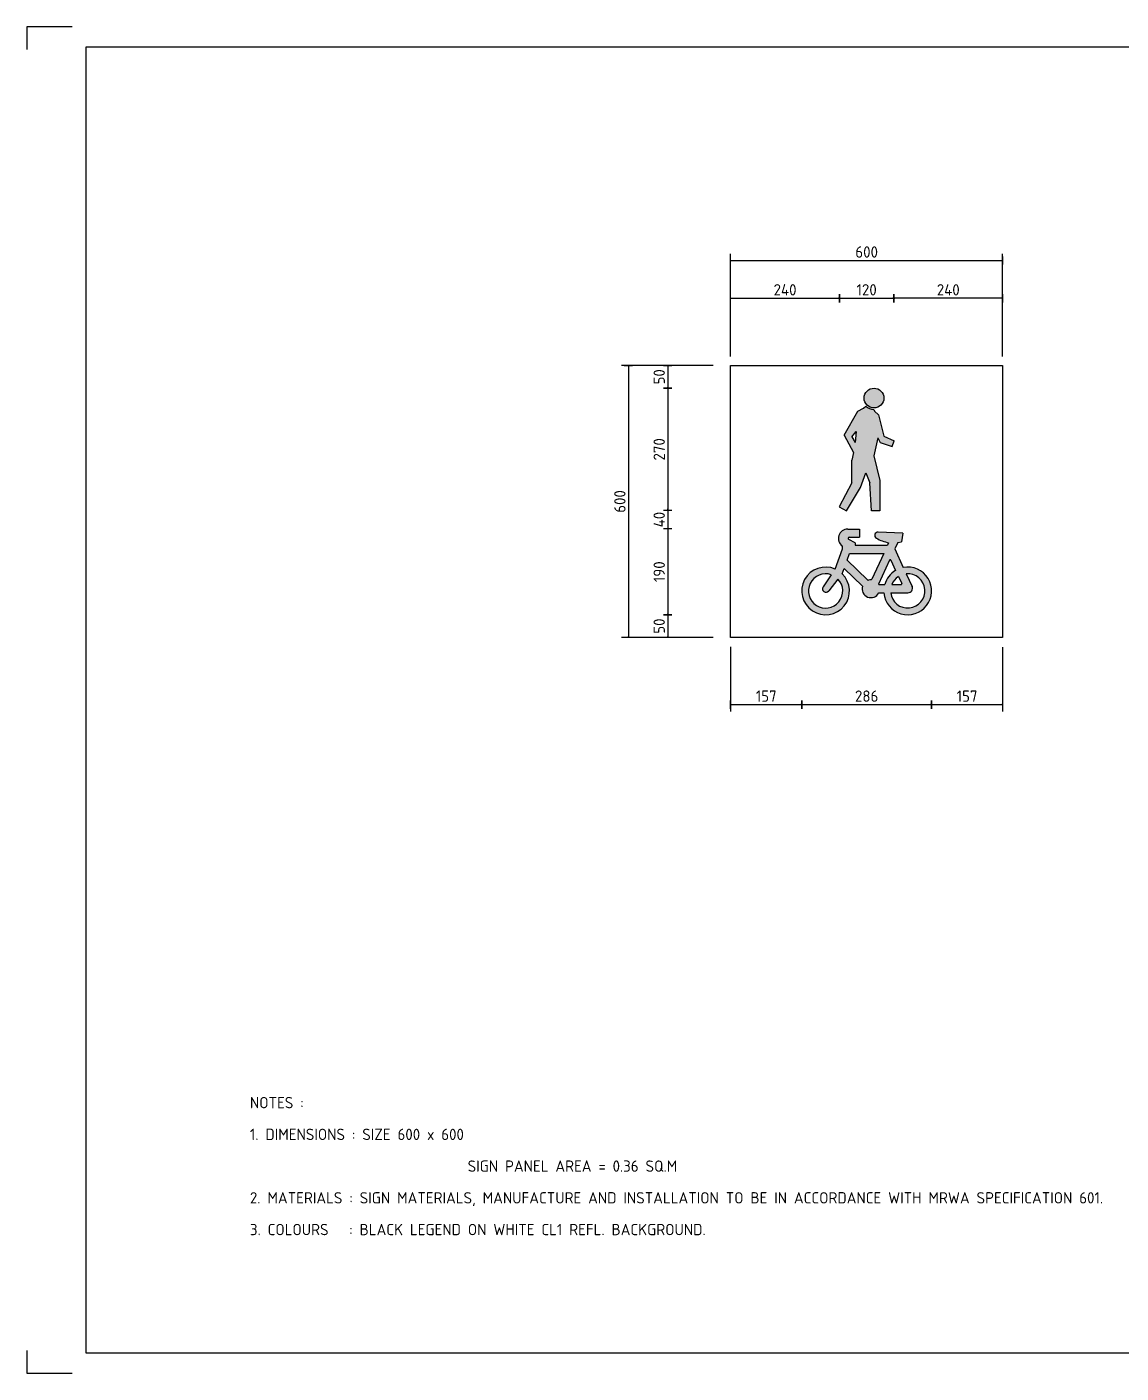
# Model space of a CAD drawing. Extents: x 0 to 420, y 0 to 297.
# Drawn here: x 0 to 241.4, y 0 to 297 of the extents above; entities that cross this region are included whole.
import ezdxf
from ezdxf.enums import TextEntityAlignment as Align

# ---------------------------------------------------------------- set-up
doc = ezdxf.new("R2010")
doc.units = 0
doc.header["$LTSCALE"] = 0.3
doc.header["$MEASUREMENT"] = 0
doc.layers.get('0').update_dxf_attribs({"linetype": 'CONTINUOUS'})
doc.layers.get('DEFPOINTS').update_dxf_attribs({"linetype": 'CONTINUOUS'})
for name, color, linetype in [('2', 1, 'CONTINUOUS'), ('L25', 1, 'CONTINUOUS'), ('NOTES', 1, 'CONTINUOUS'), ('T25', 1, 'CONTINUOUS'), ('TBLK18', 4, 'CONTINUOUS'), ('TBLK25', 1, 'CONTINUOUS'), ('TBLK35', 3, 'CONTINUOUS'), ('TBLK50', 7, 'CONTINUOUS')]:
    doc.layers.add(name, color=color, linetype=linetype)
doc.styles.add('iso', font='iso3098b.shx')
doc.dimstyles.new('SIGNSDIM', dxfattribs={"dimtxt": 2.5, "dimasz": 0.2, "dimexe": 1.5, "dimexo": 2, "dimtad": 1, "dimdec": 4, "dimlfac": 10, "dimrnd": 1, "dimdsep": 46, "dimtxsty": 'iso', "dimblk": 'SGNDIM', "dimcen": 2.5, "dimse2": 1, "dimadec": 0, "dimazin": 0, "dimtfac": 1, "dimtdec": 4, "dimtix": 1, "dimtmove": 0, "dimatfit": 3, "dimldrblk": 'SGNDIM', "dimfxl": 1, "dimtolj": 1, "dimtzin": 0, "dimarcsym": 0})

# ---------------------------------------------------------------- blocks, each defined once
blk = doc.blocks.new('SGNDIM')
for p, q in [((0, 0), (-1, 0)), ((0, 4.5), (0, -4.5))]:
    blk.add_line(p, q)
blk = doc.blocks.new('*D2')
at = {"layer": 'DEFPOINTS', "color": 0}
for p in [(153.3881025641384, 222.3022501369576), (132.6772416991212, 162.3022501369576), (153.3881025641384, 162.3022501369576)]:
    blk.add_point(p, dxfattribs=at)
at = {"layer": 'T25', "color": 0, "lineweight": -2}
for p, q in [((151.3881025641384, 222.3022501369576), (131.1772416991213, 222.3022501369576)), ((132.6772416991213, 222.1022501369576), (132.6772416991212, 162.5022501369575)), ((151.3881025641384, 162.3022501369576), (131.1772416991212, 162.3022501369576))]:
    blk.add_line(p, q, dxfattribs=at)
at = {"layer": 'T25', "color": 0, "lineweight": -2, "xscale": 0.2, "yscale": 0.2, "zscale": 0.2}
for p, rotation in [((132.6772416991213, 222.3022501369576), 90), ((132.6772416991212, 162.3022501369576), 270)]:
    blk.add_blockref('SGNDIM', p, dxfattribs=dict(at, rotation=rotation))
at = {"layer": 'T25', "color": 0, "insert": (130.8022416991212, 192.3022501369576), "char_height": 2.5, "attachment_point": 5, "rotation": 90, "style": 'iso'}
blk.add_mtext('\\A1;600', dxfattribs=at)
blk = doc.blocks.new('*D3')
at = {"layer": 'DEFPOINTS', "color": 0}
for p in [(170.9252284771134, 192.793027359876), (155.2433876787107, 162.2455822929237), (170.9252284771134, 147.4787841748167)]:
    blk.add_point(p, dxfattribs=at)
at = {"layer": 'T25', "color": 0, "lineweight": -2}
for p, q in [((155.2433876787107, 160.2455822929237), (155.2433876787107, 145.9787841748167)), ((155.4433876787107, 147.4787841748167), (170.7252284771134, 147.4787841748167))]:
    blk.add_line(p, q, dxfattribs=at)
at = {"layer": 'T25', "color": 0, "lineweight": -2, "xscale": 0.2, "yscale": 0.2, "zscale": 0.2, "rotation": 180}
blk.add_blockref('SGNDIM', (155.2433876787107, 147.4787841748167), dxfattribs=at)
at = {"layer": 'T25', "color": 0, "lineweight": -2, "xscale": 0.2, "yscale": 0.2, "zscale": 0.2}
blk.add_blockref('SGNDIM', (170.9252284771134, 147.4787841748167), dxfattribs=at)
at = {"layer": 'T25', "color": 0, "insert": (163.084308077912, 149.3537841748167), "char_height": 2.5, "attachment_point": 5, "style": 'iso'}
blk.add_mtext('\\A1;157', dxfattribs=at)
blk = doc.blocks.new('*D4')
at = {"layer": 'DEFPOINTS', "color": 0}
for p in [(170.9252284771134, 156.2614298444876), (199.561546880308, 156.2614298444876), (199.561546880308, 147.4787841748167)]:
    blk.add_point(p, dxfattribs=at)
at = {"layer": 'T25', "color": 0, "lineweight": -2}
blk.add_line((171.1252284771134, 147.4787841748167), (199.361546880308, 147.4787841748167), dxfattribs=at)
at = {"layer": 'T25', "color": 0, "lineweight": -2, "xscale": 0.2, "yscale": 0.2, "zscale": 0.2, "rotation": 180}
blk.add_blockref('SGNDIM', (170.9252284771134, 147.4787841748167), dxfattribs=at)
at = {"layer": 'T25', "color": 0, "lineweight": -2, "xscale": 0.2, "yscale": 0.2, "zscale": 0.2}
blk.add_blockref('SGNDIM', (199.561546880308, 147.4787841748167), dxfattribs=at)
at = {"layer": 'T25', "color": 0, "insert": (185.2433876787107, 149.3537841748167), "char_height": 2.5, "attachment_point": 5, "style": 'iso'}
blk.add_mtext('\\A1;286', dxfattribs=at)
blk = doc.blocks.new('*D5')
at = {"layer": 'DEFPOINTS', "color": 0}
for p in [(199.561546880308, 193.1050287610846), (215.2433876787107, 162.1917463848), (215.2433876787107, 147.4787841748167)]:
    blk.add_point(p, dxfattribs=at)
at = {"layer": 'T25', "color": 0, "lineweight": -2}
for p, q in [((215.2433876787107, 160.1917463848), (215.2433876787107, 145.9787841748167)), ((199.761546880308, 147.4787841748167), (215.0433876787108, 147.4787841748167))]:
    blk.add_line(p, q, dxfattribs=at)
at = {"layer": 'T25', "color": 0, "lineweight": -2, "xscale": 0.2, "yscale": 0.2, "zscale": 0.2, "rotation": 180}
blk.add_blockref('SGNDIM', (199.561546880308, 147.4787841748167), dxfattribs=at)
at = {"layer": 'T25', "color": 0, "lineweight": -2, "xscale": 0.2, "yscale": 0.2, "zscale": 0.2}
blk.add_blockref('SGNDIM', (215.2433876787107, 147.4787841748167), dxfattribs=at)
at = {"layer": 'T25', "color": 0, "insert": (207.4024672795094, 149.3537841748167), "char_height": 2.5, "attachment_point": 5, "style": 'iso'}
blk.add_mtext('\\A1;157', dxfattribs=at)
blk = doc.blocks.new('*D6')
at = {"layer": 'DEFPOINTS', "color": 0}
for p in [(144.1950701513856, 222.3022501369576), (141.3586857198993, 217.3022501369576), (144.1950701513856, 217.3022501369576)]:
    blk.add_point(p, dxfattribs=at)
at = {"layer": 'T25', "color": 0, "lineweight": -2}
for p, q in [((142.1950701513856, 222.3022501369576), (139.8586857198993, 222.3022501369576)), ((141.3586857198993, 222.1022501369576), (141.3586857198993, 217.5022501369576))]:
    blk.add_line(p, q, dxfattribs=at)
at = {"layer": 'T25', "color": 0, "lineweight": -2, "xscale": 0.2, "yscale": 0.2, "zscale": 0.2}
for p, rotation in [((141.3586857198993, 222.3022501369576), 90), ((141.3586857198993, 217.3022501369576), 270)]:
    blk.add_blockref('SGNDIM', p, dxfattribs=dict(at, rotation=rotation))
at = {"layer": 'T25', "color": 0, "insert": (139.4836857198992, 219.8022501369576), "char_height": 2.5, "attachment_point": 5, "rotation": 90, "style": 'iso'}
blk.add_mtext('\\A1;50', dxfattribs=at)
blk = doc.blocks.new('*D7')
at = {"layer": 'DEFPOINTS', "color": 0}
for p in [(158.4622192500508, 186.3022501369576), (141.3586857198993, 167.3022501369576), (158.4622192500508, 167.3022501369576)]:
    blk.add_point(p, dxfattribs=at)
at = {"layer": 'T25', "color": 0, "lineweight": -2}
blk.add_line((141.3586857198993, 186.1022501369576), (141.3586857198993, 167.5022501369575), dxfattribs=at)
at = {"layer": 'T25', "color": 0, "lineweight": -2, "xscale": 0.2, "yscale": 0.2, "zscale": 0.2}
for p, rotation in [((141.3586857198993, 186.3022501369576), 90), ((141.3586857198993, 167.3022501369576), 270)]:
    blk.add_blockref('SGNDIM', p, dxfattribs=dict(at, rotation=rotation))
at = {"layer": 'T25', "color": 0, "insert": (139.4836857198993, 176.8022501369576), "char_height": 2.5, "attachment_point": 5, "rotation": 90, "style": 'iso'}
blk.add_mtext('\\A1;190', dxfattribs=at)
blk = doc.blocks.new('*D8')
at = {"layer": 'DEFPOINTS', "color": 0}
for p in [(145.9425203149821, 167.3022501369575), (141.3586857198993, 162.3022501369576), (145.9425203149821, 162.3022501369576)]:
    blk.add_point(p, dxfattribs=at)
at = {"layer": 'T25', "color": 0, "lineweight": -2}
for p, q in [((141.3586857198993, 167.1022501369575), (141.3586857198993, 162.5022501369576)), ((143.9425203149821, 162.3022501369576), (139.8586857198993, 162.3022501369576))]:
    blk.add_line(p, q, dxfattribs=at)
at = {"layer": 'T25', "color": 0, "lineweight": -2, "xscale": 0.2, "yscale": 0.2, "zscale": 0.2}
for p, rotation in [((141.3586857198993, 167.3022501369575), 90), ((141.3586857198993, 162.3022501369576), 270)]:
    blk.add_blockref('SGNDIM', p, dxfattribs=dict(at, rotation=rotation))
at = {"layer": 'T25', "color": 0, "insert": (139.4836857198993, 164.8022501369576), "char_height": 2.5, "attachment_point": 5, "rotation": 90, "style": 'iso'}
blk.add_mtext('\\A1;50', dxfattribs=at)
blk = doc.blocks.new('*D9')
at = {"layer": 'DEFPOINTS', "color": 0}
for p in [(215.2433876787107, 245.4666844451668), (155.2433876787107, 232.3627865172137), (215.2433876787107, 232.3627865172137)]:
    blk.add_point(p, dxfattribs=at)
at = {"layer": 'T25', "color": 0, "lineweight": -2}
for p, q in [((155.2433876787107, 234.3627865172137), (155.2433876787107, 246.9666844451668)), ((215.2433876787107, 234.3627865172137), (215.2433876787107, 246.9666844451668)), ((155.4433876787107, 245.4666844451668), (215.0433876787107, 245.4666844451668))]:
    blk.add_line(p, q, dxfattribs=at)
at = {"layer": 'T25', "color": 0, "lineweight": -2, "xscale": 0.2, "yscale": 0.2, "zscale": 0.2, "rotation": 180}
blk.add_blockref('SGNDIM', (155.2433876787107, 245.4666844451668), dxfattribs=at)
at = {"layer": 'T25', "color": 0, "lineweight": -2, "xscale": 0.2, "yscale": 0.2, "zscale": 0.2}
blk.add_blockref('SGNDIM', (215.2433876787107, 245.4666844451668), dxfattribs=at)
at = {"layer": 'T25', "color": 0, "insert": (185.2433876787107, 247.3416844451668), "char_height": 2.5, "attachment_point": 5, "style": 'iso'}
blk.add_mtext('\\A1;600', dxfattribs=at)
blk = doc.blocks.new('A3BBLK')
at = {"layer": 'TBLK25'}
for p, q in [((10, 297), (0, 297)), ((0, 297), (0, 292)), ((0, 5), (0, 0)), ((0, 0), (10, 0))]:
    blk.add_line(p, q, dxfattribs=at)
at = {"layer": 'TBLK50'}
for p, q in [((415.5000000000002, 292.5), (13, 292.5)), ((13, 292.5), (13, 4.5)), ((13, 4.5), (415.5000000000002, 4.5))]:
    blk.add_line(p, q, dxfattribs=at)
blk = doc.blocks.new('title block')
blk.add_blockref('A3BBLK', (0, 0))
at = {"layer": 'TBLK18', "style": 'iso'}
blk.add_attdef('MR_DIRECTORATE', text='', height=1.5, dxfattribs=at).set_placement((381.4999759511999, 67.11854008754318), align=Align.CENTER)
for tag, p in [('STREET_NAME', (355.5137895790352, 61.09980758557714)), ('SUBURB_POSTCODE', (388.4876006384665, 61.09980758557715)), ('TELEPHONE_NO.', (368.305585181161, 58.83607451485062)), ('FAX_NO.', (393.5551626321451, 58.83607451485064))]:
    blk.add_attdef(tag, p, '', height=1.5, dxfattribs=at)
at = {"layer": 'TBLK25', "style": 'iso'}
for tag, height, p in [('MR_BRANCH', 2, (381.4999759511999, 64.19890984097322)), ('ROAD_SECTION', 1.75, (384.5000000000002, 29.16173896970201)), ('SLK', 1.75, (384.5000000000002, 26.1075246124858)), ('CHAINAGE', 1.75, (384.5000000000002, 19.20540307318197))]:
    blk.add_attdef(tag, text='', height=height, dxfattribs=at).set_placement(p, align=Align.CENTER)
for tag, p, height in [('FILE_NUMBER', (371.7734372500394, 53.23654939078443), 2.5), ('DESIGNED_/_DRAWN', (371.7734372500394, 48.48654939078443), 2), ('VERIFIED', (371.7734372500394, 43.48654939078443), 2), ('APPROVED', (371.7734372500394, 38.48654939078443), 2), ('LOCAL_AUTHORITY', (370.4803380961682, 16.73347288757691), 1.25)]:
    blk.add_attdef(tag, p, '', height=height, dxfattribs=at)
at = {"layer": 'TBLK35', "style": 'iso', "width": 0.9}
for tag, p in [('ROAD_PROJECT&NUMBER', (384.5000000000002, 32.2306857455136)), ('DRAWING_DESCRIPTION', (384.5000000000002, 22.28803357079107))]:
    blk.add_attdef(tag, text='', height=2.5, dxfattribs=at).set_placement(p, align=Align.CENTER)
at = {"layer": 'TBLK50', "style": 'iso'}
blk.add_attdef('DRG_NUMBER', (356.8032648504986, 6.021273163303363), '', height=5, dxfattribs=at)
blk = doc.blocks.new('*D28')
at = {"layer": 'DEFPOINTS', "color": 0}
for p in [(179.2433876787106, 237.1257167906728), (155.2433876787106, 222.2851345411628), (179.2433876787106, 167.7753228909849)]:
    blk.add_point(p, dxfattribs=at)
at = {"layer": 'T25', "color": 0, "lineweight": -2}
for p, q in [((155.2433876787106, 224.2851345411628), (155.2433876787106, 238.6257167906728)), ((155.4433876787106, 237.1257167906728), (179.0433876787106, 237.1257167906728))]:
    blk.add_line(p, q, dxfattribs=at)
at = {"layer": 'T25', "color": 0, "lineweight": -2, "xscale": 0.2, "yscale": 0.2, "zscale": 0.2, "rotation": 180}
blk.add_blockref('SGNDIM', (155.2433876787106, 237.1257167906728), dxfattribs=at)
at = {"layer": 'T25', "color": 0, "lineweight": -2, "xscale": 0.2, "yscale": 0.2, "zscale": 0.2}
blk.add_blockref('SGNDIM', (179.2433876787106, 237.1257167906728), dxfattribs=at)
at = {"layer": 'T25', "color": 0, "insert": (167.2433876787106, 239.0007167906728), "char_height": 2.5, "attachment_point": 5, "style": 'iso'}
blk.add_mtext('\\A1;240', dxfattribs=at)
blk = doc.blocks.new('*D29')
at = {"layer": 'DEFPOINTS', "color": 0}
for p in [(191.2433876787107, 237.1257167906728), (179.2433876787106, 233.4453642204801), (191.2433876787107, 233.4453642204801)]:
    blk.add_point(p, dxfattribs=at)
at = {"layer": 'T25', "color": 0, "lineweight": -2}
blk.add_line((179.4433876787106, 237.1257167906728), (191.0433876787108, 237.1257167906728), dxfattribs=at)
at = {"layer": 'T25', "color": 0, "lineweight": -2, "xscale": 0.2, "yscale": 0.2, "zscale": 0.2, "rotation": 180}
blk.add_blockref('SGNDIM', (179.2433876787106, 237.1257167906728), dxfattribs=at)
at = {"layer": 'T25', "color": 0, "lineweight": -2, "xscale": 0.2, "yscale": 0.2, "zscale": 0.2}
blk.add_blockref('SGNDIM', (191.2433876787107, 237.1257167906728), dxfattribs=at)
at = {"layer": 'T25', "color": 0, "insert": (185.2433876787107, 239.0007167906728), "char_height": 2.5, "attachment_point": 5, "style": 'iso'}
blk.add_mtext('\\A1;120', dxfattribs=at)
blk = doc.blocks.new('*D30')
at = {"layer": 'DEFPOINTS', "color": 0}
for p in [(191.2433876787107, 237.1257167906728), (215.2433876787107, 222.2851345411626), (191.2433876787107, 167.7753228909849)]:
    blk.add_point(p, dxfattribs=at)
at = {"layer": 'T25', "color": 0, "lineweight": -2}
for p, q in [((215.2433876787107, 224.2851345411626), (215.2433876787107, 238.6257167906728)), ((215.0433876787108, 237.1257167906728), (191.4433876787107, 237.1257167906728))]:
    blk.add_line(p, q, dxfattribs=at)
at = {"layer": 'T25', "color": 0, "lineweight": -2, "xscale": 0.2, "yscale": 0.2, "zscale": 0.2, "rotation": 180}
blk.add_blockref('SGNDIM', (191.2433876787107, 237.1257167906728), dxfattribs=at)
at = {"layer": 'T25', "color": 0, "lineweight": -2, "xscale": 0.2, "yscale": 0.2, "zscale": 0.2}
blk.add_blockref('SGNDIM', (215.2433876787107, 237.1257167906728), dxfattribs=at)
at = {"layer": 'T25', "color": 0, "insert": (203.2433876787107, 239.0007167906728), "char_height": 2.5, "attachment_point": 5, "style": 'iso'}
blk.add_mtext('\\A1;240', dxfattribs=at)
blk = doc.blocks.new('*D31')
at = {"layer": 'DEFPOINTS', "color": 0}
for p in [(165.6637070522198, 217.3022501369576), (141.3586857198992, 190.3022501369576), (165.6637070522198, 190.3022501369576)]:
    blk.add_point(p, dxfattribs=at)
at = {"layer": 'T25', "color": 0, "lineweight": -2}
blk.add_line((141.3586857198993, 217.1022501369576), (141.3586857198992, 190.5022501369576), dxfattribs=at)
at = {"layer": 'T25', "color": 0, "lineweight": -2, "xscale": 0.2, "yscale": 0.2, "zscale": 0.2}
for p, rotation in [((141.3586857198993, 217.3022501369576), 90), ((141.3586857198992, 190.3022501369576), 270)]:
    blk.add_blockref('SGNDIM', p, dxfattribs=dict(at, rotation=rotation))
at = {"layer": 'T25', "color": 0, "insert": (139.4836857198992, 203.8022501369576), "char_height": 2.5, "attachment_point": 5, "rotation": 90, "style": 'iso'}
blk.add_mtext('\\A1;270', dxfattribs=at)
blk = doc.blocks.new('*D32')
at = {"layer": 'DEFPOINTS', "color": 0}
for p in [(144.9594296209838, 190.3022501369576), (141.3586857198992, 186.3022501369576), (144.9594296209838, 186.3022501369576)]:
    blk.add_point(p, dxfattribs=at)
at = {"layer": 'T25', "color": 0, "lineweight": -2}
for p, q in [((141.3586857198992, 190.5022501369576), (141.3586857198992, 190.7022501369576)), ((141.3586857198992, 190.3022501369576), (141.3586857198992, 186.3022501369576)), ((141.3586857198992, 186.1022501369576), (141.3586857198992, 185.9022501369575))]:
    blk.add_line(p, q, dxfattribs=at)
at = {"layer": 'T25', "color": 0, "lineweight": -2, "xscale": 0.2, "yscale": 0.2, "zscale": 0.2}
for p, rotation in [((141.3586857198992, 190.3022501369576), 270), ((141.3586857198992, 186.3022501369576), 90)]:
    blk.add_blockref('SGNDIM', p, dxfattribs=dict(at, rotation=rotation))
at = {"layer": 'T25', "color": 0, "insert": (139.4836857198992, 188.3022501369576), "char_height": 2.5, "attachment_point": 5, "rotation": 90, "style": 'iso'}
blk.add_mtext('\\A1;40', dxfattribs=at)

msp = doc.modelspace()

# ---------------------------------------------------------------- hatches: boundary and pattern name
at = {"layer": '2'}
h = msp.add_hatch(color=256, dxfattribs=at)
edge = h.paths.add_edge_path()
edge.add_arc((186.8635758749963, 215.1233763542433), 2.178873782714253, 0, 360)
edge = h.paths.add_edge_path()
edge.add_line((190.8861120892379, 204.4245473977662), (191.2771919983972, 205.6815899647169))
edge.add_line((191.2771919983972, 205.6815899647169), (189.0424496577102, 206.7430925762493))
edge.add_line((189.0424496577102, 206.7430925762493), (187.8692099285564, 211.3801829332163))
edge.add_line((187.8692099285564, 211.3801829332163), (186.9753129926171, 212.2182113111833))
edge.add_line((186.9753129926171, 212.2182113111833), (186.807707317024, 212.6099120587479))
edge.add_arc((186.8635758749963, 215.1233763542433), 2.514085133901062, 224.6746096005922, 268.726655651329, ccw=False)
edge.add_line((185.075782003117, 213.3557742688822), (184.572964976337, 212.8886340135571))
edge.add_line((184.572964976337, 212.8886340135571), (183.2715023265358, 212.2182113111833))
edge.add_line((183.2715023265358, 212.2182113111833), (180.2710859705569, 206.938632531667))
edge.add_line((180.2710859705569, 206.938632531667), (182.3382226356501, 203.1116362728438))
edge.add_line((182.3382226356501, 203.1116362728438), (182.0030112844639, 201.3797109589368))
edge.add_line((182.0030112844639, 201.3797109589368), (182.0030112844635, 196.4074092507829))
edge.add_line((182.0030112844635, 196.4074092507829), (179.2095833590242, 191.0998961914428))
edge.add_line((179.2095833590242, 191.0998961914428), (180.8297715553097, 190.2059992555035))
edge.add_line((180.8297715553097, 190.2059992555035), (183.9025422739632, 195.4017751972229))
edge.add_line((183.9025422739632, 195.4017751972229), (185.075782003117, 198.6421515914695))
edge.add_line((185.075782003117, 198.6421515914695), (185.9138103810843, 196.4074092507829))
edge.add_line((185.9138103810843, 196.4074092507829), (186.3048902902439, 190.2059992555035))
edge.add_line((186.3048902902439, 190.2059992555035), (188.1206184419464, 190.2059992555035))
edge.add_line((188.1206184419464, 190.2059992555035), (188.1206184419464, 196.9102262775629))
edge.add_line((188.1206184419464, 196.9102262775629), (186.807707317024, 202.3853450124969))
edge.add_line((186.807707317024, 202.3853450124969), (187.7016042529633, 206.3520126670904))
edge.add_line((187.7016042529633, 206.3520126670904), (188.2044212797433, 205.34637861353))
edge.add_line((188.2044212797433, 205.34637861353), (190.8861120892379, 204.4245473977662))
h.paths.add_polyline_path([(182.924842500227, 207.7487266298101), (182.673433986837, 205.34637861353), (182.0030112844635, 206.5875665897007)], flags=16)
h = msp.add_hatch(color=256, dxfattribs=at)
edge = h.paths.add_edge_path(flags=16)
edge.add_arc((194.3001371824561, 172.5636598348095), 3.781638220331063, 186.2401310982623, 454.8921678359034)
edge.add_line((193.9776363338077, 176.3315214076499), (195.2564938434582, 173.5513963867619))
edge.add_arc((194.3602550038147, 173.139126520512), 0.9865143183472339, -90, 24.702430228482285, ccw=False)
edge.add_line((194.3602550038147, 172.1526122021646), (190.5409048840783, 172.1526122021646))
edge = h.paths.add_edge_path()
edge.add_arc((194.3001371824561, 172.5636598348095), 5.261409697851915, 184.4807987859822, 460.603966733715)
edge.add_line((193.3319357198309, 177.7352183945109), (191.4502069300011, 181.8259331548773))
edge.add_line((191.4502069300011, 181.8259331548773), (192.1078831422326, 183.2556640509862))
edge.add_line((192.1078831422326, 183.2556640509862), (192.929978407522, 183.3986371405434))
edge.add_line((192.929978407522, 183.3986371405434), (193.2588165136376, 185.3061364435063))
edge.add_line((193.2588165136376, 185.3061364435063), (187.7716362415682, 185.5506147725085))
edge.add_arc((187.7394355404694, 184.8278879257591), 0.7234438334546383, 87.44890491049043, 240.9902895901)
edge.add_arc((191.9997274737742, 192.5105870301056), 9.508314514629307, 240.9902895901, 258.4115593529098)
edge.add_line((190.0896945065947, 183.1960919298118), (189.8375852921503, 182.6480284201668))
edge.add_line((189.8375852921503, 182.6480284201668), (182.6811907691068, 182.6480284201668))
edge.add_line((182.6811907691068, 182.6480284201668), (182.6811907691068, 183.1412855793407))
edge.add_line((182.6811907691068, 183.1412855793407), (181.2815689089626, 183.9410694992089))
edge.add_arc((181.4039309505823, 184.1552030721009), 0.2466285795868085, 90, 240.2551187096728, ccw=False)
edge.add_line((181.4039309505823, 184.4018316516878), (183.6677050874542, 184.4018316516878))
edge.add_line((183.6677050874542, 184.4018316516878), (183.6677050874542, 186.2104412353243))
edge.add_line((183.6677050874542, 186.2104412353243), (181.0644728121217, 186.210441235324))
edge.add_arc((181.0644728121217, 184.1552030721009), 2.055238163223404, 90, 234.8506789965824)
edge.add_line((179.8812530599587, 182.4747284588862), (179.8812530599583, 181.825933154877))
edge.add_line((179.8812530599583, 181.825933154877), (178.2808869359787, 177.3903102401778))
edge.add_arc((176.1866381749653, 172.5636598348095), 5.261409697851915, 66.54432624173093, 406.1551188764144)
edge.add_line((179.8312605166518, 176.3582823450371), (180.2470521688381, 177.5107030021264))
edge.add_line((180.2470521688381, 177.5107030021264), (184.2918582935182, 173.5995629725772))
edge.add_arc((186.1887972337936, 173.0569169939834), 1.973028636694468, 164.0360798468755, 332.7203872640157)
edge.add_line((187.9423863660337, 172.1526122021646), (189.0548086081585, 172.1526122021646))
edge = h.paths.add_edge_path(flags=16)
edge.add_line((190.60418734226, 179.3373116986788), (191.6336580494907, 177.0993318954982))
edge.add_arc((194.3001371824561, 172.5636598348095), 5.261409697851915, 120.4508717257502, 164.5959063012745)
edge.add_line((189.2277361137523, 173.9612217858011), (187.9423863660337, 173.9612217858011))
edge.add_arc((186.1887972337936, 173.0569169939834), 1.973028636694468, 27.27961273598432, 30.87562774348335)
edge.add_line((187.8822147162747, 174.0694283426813), (190.3054410623788, 179.3373116986788))
edge.add_arc((190.4548142023194, 179.2686000543036), 0.1644190530578724, 24.702430228482285, 155.2975697715176, ccw=False)
edge = h.paths.add_edge_path(flags=16)
edge.add_arc((186.1887972337936, 173.0569169939834), 1.973028636694468, 88.95562142801732, 106.7091520306632)
edge.add_arc((185.5742521415631, 175.1041143357272), 0.1644190530578724, 225.9625231882952, 286.70915203066323, ccw=False)
edge.add_line((185.4599597327903, 174.9859158995894), (180.919994931623, 179.3758514167078))
edge.add_line((180.919994931623, 179.3758514167078), (181.4480478711728, 180.8394188365299))
edge.add_line((181.4480478711728, 180.8394188365299), (189.0056248836505, 180.8394188365299))
edge.add_line((189.0056248836509, 180.8394188365299), (186.3771292808556, 175.1252979610746))
edge.add_arc((186.2277561409146, 175.1940096054491), 0.1644190530578724, 268.9556214279913, 335.2975697714887, ccw=False)
edge = h.paths.add_edge_path(flags=16)
edge.add_arc((194.3001371824561, 172.5636598348095), 3.781638220331063, 122.7129219247292, 158.3111943818481)
edge.add_line((190.7862208171156, 173.9612217858011), (192.8205754392349, 173.9612217858014))
edge.add_arc((192.8205754392349, 174.1256408388594), 0.1644190530578724, 270, 384.7024302284822)
edge.add_line((192.9699485791751, 174.1943524832346), (192.2564260882023, 175.7454883331248))
edge = h.paths.add_edge_path(flags=16)
edge.add_arc((176.1866381749653, 172.5636598348095), 3.781638220331063, 70.72534342871116, 403.8400346989248)
edge.add_line((178.9142446737536, 175.1830014347608), (176.8631318288706, 172.554220492661))
edge.add_arc((176.2616535979293, 173.0235253729741), 0.7629044061885274, 146.0597159331111, 322.0367762326896, ccw=False)
edge.add_line((175.6287328939122, 173.4494766793566), (177.4349451998089, 176.1333260938867))

# ---------------------------------------------------------------- linework, layer by layer
for p, q in [((180.2710859705569, 206.938632531667), (183.2715023265358, 212.2182113111833)), ((183.2715023265358, 212.2182113111833), (184.572964976337, 212.8886340135571)), ((184.572964976337, 212.8886340135571), (185.075782003117, 213.3557742688822)), ((186.807707317024, 212.6099120587479), (186.9753129926171, 212.2182113111833)), ((186.9753129926171, 212.2182113111833), (187.8692099285564, 211.3801829332163)), ((187.8692099285564, 211.3801829332163), (189.0424496577102, 206.7430925762493)), ((180.2710859705569, 206.938632531667), (182.3382226356501, 203.1116362728438)), ((182.0030112844635, 206.5875665897007), (182.924842500227, 207.7487266298101)), ((182.0030112844635, 206.5875665897007), (182.673433986837, 205.34637861353)), ((182.924842500227, 207.7487266298101), (182.673433986837, 205.34637861353)), ((187.7016042529633, 206.3520126670904), (186.807707317024, 202.3853450124969)), ((187.7016042529633, 206.3520126670904), (188.2044212797433, 205.34637861353)), ((188.2044212797433, 205.34637861353), (190.8861120892379, 204.4245473977662)), ((189.0424496577102, 206.7430925762493), (191.2771919983972, 205.6815899647169)), ((190.8861120892379, 204.4245473977662), (191.2771919983972, 205.6815899647169)), ((182.3382226356501, 203.1116362728438), (182.0030112844639, 201.3797109589368)), ((186.807707317024, 202.3853450124969), (188.1206184419464, 196.9102262775629)), ((182.0030112844635, 196.4074092507829), (182.0030112844639, 201.3797109589368)), ((182.0030112844635, 196.4074092507829), (179.2095833590242, 191.0998961914428)), ((183.9025422739632, 195.4017751972229), (185.075782003117, 198.6421515914695)), ((185.075782003117, 198.6421515914695), (185.9138103810843, 196.4074092507829)), ((186.3048902902439, 190.2059992555035), (185.9138103810843, 196.4074092507829)), ((188.1206184419464, 196.9102262775629), (188.1206184419464, 190.2059992555035)), ((180.8297715553097, 190.2059992555035), (183.9025422739632, 195.4017751972229)), ((179.2095833590242, 191.0998961914428), (180.8297715553097, 190.2059992555035)), ((188.1206184419464, 190.2059992555035), (186.3048902902439, 190.2059992555035)), ((181.0644728121217, 186.210441235324), (183.6677050874542, 186.2104412353243)), ((181.4039309505823, 184.4018316516878), (183.6677050874542, 184.4018316516878)), ((183.6677050874542, 186.2104412353243), (183.6677050874542, 184.4018316516878)), ((193.2588165136376, 185.3061364435063), (187.7716362415682, 185.5506147725085)), ((193.2588165136376, 185.3061364435063), (192.929978407522, 183.3986371405434)), ((178.2808869359787, 177.3903102401778), (179.8812530599583, 181.825933154877)), ((179.8812530599583, 181.825933154877), (179.8812530599587, 182.4747284588862)), ((182.6811907691068, 183.1412855793407), (181.2815689089626, 183.9410694992089)), ((182.6811907691068, 183.1412855793407), (182.6811907691068, 182.6480284201668)), ((182.6811907691068, 182.6480284201668), (189.8375852921503, 182.6480284201668)), ((190.0896945065947, 183.1960919298118), (189.8375852921503, 182.6480284201668)), ((192.1078831422326, 183.2556640509862), (191.4502069300011, 181.8259331548773)), ((191.4502069300011, 181.8259331548773), (193.3319357198309, 177.7352183945109)), ((192.1078831422326, 183.2556640509862), (192.929978407522, 183.3986371405434)), ((180.919994931623, 179.3758514167078), (181.4480478711728, 180.8394188365299)), ((180.919994931623, 179.3758514167078), (185.4599597327903, 174.9859158995894)), ((181.4480478711728, 180.8394188365299), (189.0056248836505, 180.8394188365299)), ((189.0056248836509, 180.8394188365299), (186.3771292808556, 175.1252979610746)), ((190.3054410623788, 179.3373116986788), (187.8822147162747, 174.0694283426813)), ((190.60418734226, 179.3373116986788), (191.6336580494907, 177.0993318954982)), ((177.4349451998089, 176.1333260938867), (175.6287328939122, 173.4494766793566)), ((179.8312605166518, 176.3582823450371), (180.2470521688381, 177.5107030021264)), ((180.2470521688381, 177.5107030021264), (184.2918582935182, 173.5995629725772)), ((192.2564260882023, 175.7454883331248), (192.9699485791751, 174.1943524832346)), ((193.9776363338077, 176.3315214076499), (195.2564938434582, 173.5513963867619)), ((178.9142446737536, 175.1830014347608), (176.8631318288706, 172.554220492661)), ((187.9423863660337, 173.9612217858011), (189.2277361137523, 173.9612217858011)), ((190.7862208171156, 173.9612217858011), (192.8205754392349, 173.9612217858014)), ((187.9423863660337, 172.1526122021646), (189.0548086081585, 172.1526122021646)), ((190.5409048840783, 172.1526122021646), (194.3602550038147, 172.1526122021646))]:
    msp.add_line(p, q, dxfattribs=at)
msp.add_circle((186.8635758749963, 215.1233763542433), 2.178873782714253, dxfattribs=at)
for centre, radius, start, end in [((186.8635758749963, 215.1233763542433), 2.514085133901062, 224.6746096005922, 268.726655651329), ((181.0644728121217, 184.1552030721009), 2.055238163223404, 90, 234.8506789965824), ((181.4039309505823, 184.1552030721009), 0.2466285795868085, 90, 240.2551187096728), ((187.7394355404694, 184.8278879257591), 0.7234438334546383, 87.44890491049043, 240.9902895901), ((191.9997274737742, 192.5105870301056), 9.508314514629307, 240.9902895901, 258.4115593529098), ((190.4548142023194, 179.2686000543036), 0.1644190530578724, 24.70243022848229, 155.2975697715176), ((176.1866381749653, 172.5636598348095), 5.261409697851915, 66.54432624173093, 46.15511887641444), ((176.1866381749653, 172.5636598348095), 3.781638220331063, 70.72534342871116, 43.84003469892475), ((194.3001371824561, 172.5636598348095), 5.261409697851915, 184.4807987859822, 100.603966733715), ((194.3001371824561, 172.5636598348095), 5.261409697851915, 120.4508717257502, 164.5959063012745), ((194.3001371824561, 172.5636598348095), 3.781638220331063, 186.2401310982623, 94.89216783590341), ((194.3001371824561, 172.5636598348095), 3.781638220331063, 122.7129219247292, 158.3111943818481), ((176.2616535979293, 173.0235253729741), 0.7629044061885274, 146.0597159331111, 322.0367762326896), ((186.1887972337936, 173.0569169939834), 1.973028636694468, 164.0360798468755, 332.7203872640157), ((185.5742521415631, 175.1041143357272), 0.1644190530578724, 225.9625231882952, 286.7091520306632), ((186.1887972337936, 173.0569169939834), 1.973028636694468, 88.95562142801732, 106.7091520306632), ((186.2277561409146, 175.1940096054491), 0.1644190530578724, 268.9556214279913, 335.2975697714887), ((186.1887972337936, 173.0569169939834), 1.973028636694468, 27.27961273598432, 30.87562774348335), ((192.8205754392349, 174.1256408388594), 0.1644190530578724, 270, 24.70243022848229), ((194.3602550038147, 173.139126520512), 0.9865143183472339, 270, 24.70243022848229)]:
    msp.add_arc(centre, radius, start, end, dxfattribs=at)
at = {"layer": 'L25'}
msp.add_lwpolyline([(155.2433876787107, 162.3022501369576), (155.2433876787107, 222.3022501369576), (215.2433876787107, 222.3022501369576), (215.2433876787107, 162.3022501369576)], close=True, dxfattribs=at)

# ---------------------------------------------------------------- block references
at = {"color": 1}
msp.add_blockref('title block', (-3.741840828297427e-07, 1.894474053187878e-07), dxfattribs=at)

# ---------------------------------------------------------------- texts
at = {"layer": 'NOTES', "style": 'iso'}
for s, p in [('NOTES :', (49.20024942539197, 58.41623817389467)), ('1. DIMENSIONS : SIZE 600 x 600', (49.20024942539197, 51.41623817389467)), ('0.36 SQ.M', (129.200249425392, 44.41623817389466)), ('2. MATERIALS : SIGN MATERIALS, MANUFACTURE AND INSTALLATION TO BE IN ACCORDANCE WITH MRWA SPECIFICATION 601.', (49.20024942539197, 37.41623817389467)), ('3. COLOURS   : BLACK LEGEND ON WHITE CL1 REFL. BACKGROUND.', (49.20024942539197, 30.41623817389467))]:
    msp.add_text(s, height=2.5, dxfattribs=at).set_placement(p)
msp.add_text('SIGN PANEL AREA = ', height=2.5, dxfattribs=at).set_placement((129.200249425392, 44.41623817389466), align=Align.RIGHT)

# ---------------------------------------------------------------- dimensions: what is measured, and where the dimension line sits
at = {"layer": 'T25'}
for base, p1, p2, override, picture, middle in [((215.2433876787107, 245.4666844451668), (155.2433876787107, 232.3627865172137), (215.2433876787107, 232.3627865172137), {"dimse2": 0}, '*D9', (185.2433876787107, 247.3416844451668)), ((191.2433876787107, 237.1257167906728), (179.2433876787106, 233.4453642204801), (191.2433876787107, 233.4453642204801), {"dimse1": 1}, '*D29', (185.2433876787107, 239.0007167906728)), ((215.2433876787107, 147.4787841748167), (199.561546880308, 193.1050287610846), (215.2433876787107, 162.1917463848), {"dimse1": 1, "dimse2": 0}, '*D5', (207.4024672795094, 149.3537841748167)), ((199.561546880308, 147.4787841748167), (170.9252284771134, 156.2614298444876), (199.561546880308, 156.2614298444876), {"dimse1": 1}, '*D4', (185.2433876787107, 149.3537841748167))]:
    dim = msp.add_linear_dim(base=base, p1=p1, p2=p2, dimstyle='SIGNSDIM', override=override, dxfattribs=at)
    dim.commit()
    dim.dimension.update_dxf_attribs({"geometry": picture, "text_midpoint": middle})
for base, p1, p2, picture, middle in [((179.2433876787106, 237.1257167906728), (155.2433876787106, 222.2851345411628), (179.2433876787106, 167.7753228909849), '*D28', (167.2433876787106, 239.0007167906728)), ((170.9252284771134, 147.4787841748167), (155.2433876787107, 162.2455822929237), (170.9252284771134, 192.793027359876), '*D3', (163.084308077912, 149.3537841748167))]:
    dim = msp.add_linear_dim(base=base, p1=p1, p2=p2, dimstyle='SIGNSDIM', dxfattribs=at)
    dim.commit()
    dim.dimension.update_dxf_attribs({"geometry": picture, "text_midpoint": middle})
for base, p1, p2, angle, picture, middle in [((191.2433876787107, 237.1257167906728), (215.2433876787107, 222.2851345411626), (191.2433876787107, 167.7753228909849), 180, '*D30', (203.2433876787107, 239.0007167906728)), ((141.3586857198993, 217.3022501369576), (144.1950701513856, 222.3022501369576), (144.1950701513856, 217.3022501369576), 90, '*D6', (139.4836857198992, 219.8022501369576))]:
    dim = msp.add_linear_dim(base=base, p1=p1, p2=p2, angle=angle, dimstyle='SIGNSDIM', dxfattribs=at)
    dim.commit()
    dim.dimension.update_dxf_attribs({"geometry": picture, "text_midpoint": middle})
for base, p1, p2, override, picture, middle in [((132.6772416991212, 162.3022501369576), (153.3881025641384, 222.3022501369576), (153.3881025641384, 162.3022501369576), {"dimse2": 0}, '*D2', (130.8022416991212, 192.3022501369576)), ((141.3586857198992, 190.3022501369576), (165.6637070522198, 217.3022501369576), (165.6637070522198, 190.3022501369576), {"dimse1": 1}, '*D31', (139.4836857198992, 203.8022501369576)), ((141.3586857198992, 186.3022501369576), (144.9594296209838, 190.3022501369576), (144.9594296209838, 186.3022501369576), {"dimse1": 1}, '*D32', (139.4836857198992, 188.3022501369576)), ((141.3586857198993, 167.3022501369576), (158.4622192500508, 186.3022501369576), (158.4622192500508, 167.3022501369576), {"dimse1": 1}, '*D7', (139.4836857198993, 176.8022501369576)), ((141.3586857198993, 162.3022501369576), (145.9425203149821, 167.3022501369575), (145.9425203149821, 162.3022501369576), {"dimse1": 1, "dimse2": 0}, '*D8', (139.4836857198993, 164.8022501369576))]:
    dim = msp.add_linear_dim(base=base, p1=p1, p2=p2, angle=90, dimstyle='SIGNSDIM', override=override, dxfattribs=at)
    dim.commit()
    dim.dimension.update_dxf_attribs({"geometry": picture, "text_midpoint": middle})

doc.saveas('drawing.dxf')
